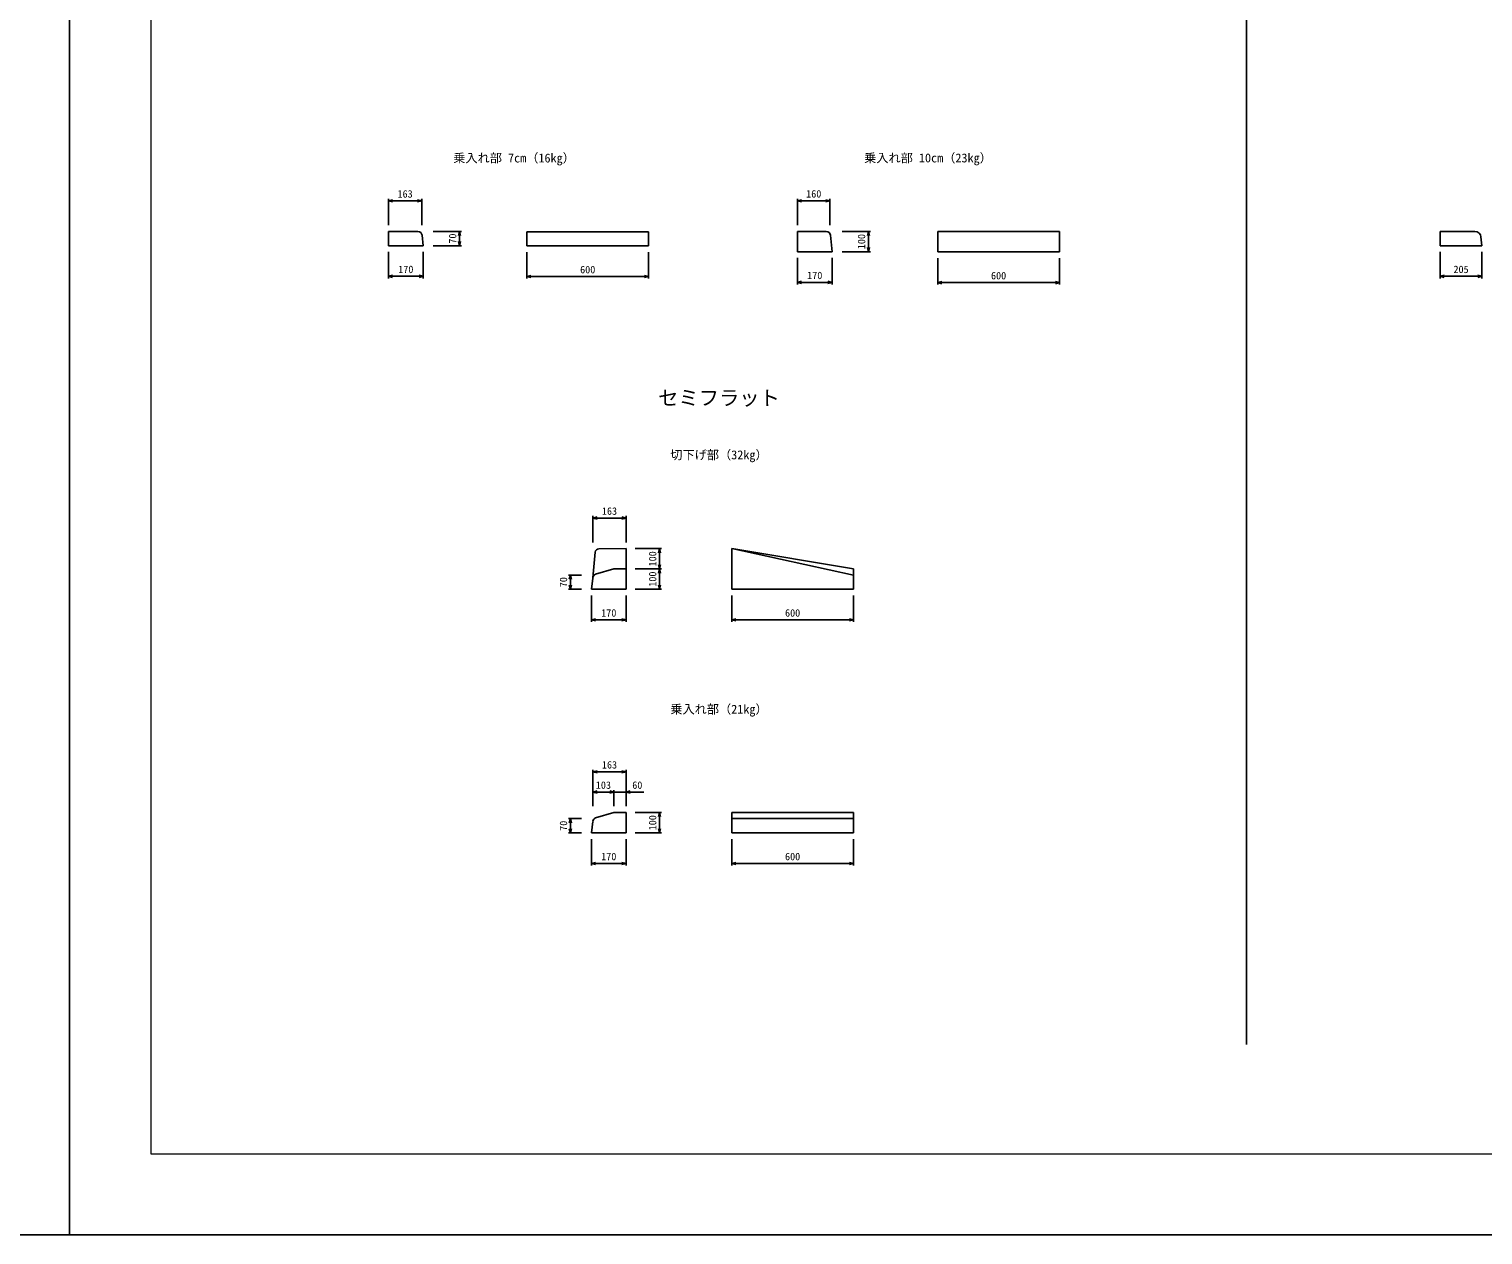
# Model space of a CAD drawing. Units: millimetres, scale not verified. Extents: x -16800 to 16800, y -5940 to 5940.
# Drawn here: x -200 to 6964, y -5940 to 0 of the extents above; entities that cross this region are included whole.
import ezdxf
from ezdxf.enums import TextEntityAlignment as Align

# ---------------------------------------------------------------- set-up
doc = ezdxf.new("R2010")
doc.units = ezdxf.units.MM
doc.header["$LTSCALE"] = 20
for name, color, linetype, lineweight in [('0-0_DIM', 7, 'Continuous', 25), ('0-1_Defpoints', 5, 'Continuous', 25), ('0-3_HYO2', 4, 'Continuous', 25), ('0-4_OUTLINE', 3, 'Continuous', 25), ('0-6_TXT', 7, 'Continuous', 25), ('0-7_WAKU', 3, 'Continuous', 13)]:
    doc.layers.add(name, color=color, linetype=linetype, lineweight=lineweight)
doc.styles.add('ＭＳ ゴシック', font='')
doc.styles.get('ＭＳ ゴシック').set_extended_font_data('MS Gothic')

msp = doc.modelspace()

# ---------------------------------------------------------------- linework, layer by layer
at = {"layer": '0-0_DIM'}
for p, q in [((1571.67, -966.13), (1571.67, -836.13)), ((1734.67, -846.13), (1571.67, -846.13)), ((1734.67, -966.13), (1734.67, -836.13)), ((3586.86, -965.84), (3586.86, -835.84)), ((3746.86, -845.84), (3586.86, -845.84)), ((3746.86, -965.84), (3746.86, -835.84)), ((1791.67, -997.02), (1931.67, -997.02)), ((1921.29, -997.02), (1921.29, -1067.02)), ((3806.86, -996.73), (3946.86, -996.73)), ((3936.48, -996.73), (3936.48, -1096.73)), ((1791.67, -1067.02), (1931.67, -1067.02)), ((1571.67, -1097.9), (1571.67, -1227.9)), ((1741.67, -1097.9), (1741.67, -1227.9)), ((2253.03, -1099.11), (2253.03, -1229.11)), ((2853.03, -1099.11), (2853.03, -1229.11)), ((3586.86, -1127.61), (3586.86, -1257.61)), ((3756.86, -1127.61), (3756.86, -1257.61)), ((3806.86, -1096.73), (3946.86, -1096.73)), ((4277.79, -1128.78), (4277.79, -1258.78)), ((4877.79, -1128.78), (4877.79, -1258.78)), ((6754.17, -1097.9), (6754.17, -1227.9)), ((6959.17, -1097.9), (6959.17, -1227.9)), ((1741.67, -1217.9), (1571.67, -1217.9)), ((6959.17, -1217.9), (6754.17, -1217.9)), ((2853.03, -1219.11), (2253.03, -1219.11)), ((3756.86, -1247.61), (3586.86, -1247.61)), ((4877.79, -1248.78), (4277.79, -1248.78)), ((2578.85, -2528.56), (2578.85, -2398.56)), ((2578.85, -2408.56), (2741.85, -2408.56)), ((2741.85, -2528.56), (2741.85, -2398.56)), ((2786.85, -2559.45), (2916.83, -2559.45)), ((2906.83, -2559.45), (2906.83, -2659.45)), ((2521.85, -2689.45), (2457.59, -2689.45)), ((2467.59, -2759.45), (2467.59, -2689.45)), ((2786.85, -2659.45), (2916.83, -2659.45)), ((2906.83, -2659.45), (2906.83, -2759.45)), ((2521.85, -2759.45), (2457.59, -2759.45)), ((2571.85, -2790.33), (2571.85, -2920.33)), ((2741.85, -2790.33), (2741.85, -2920.33)), ((2786.85, -2759.45), (2916.83, -2759.45)), ((3262.78, -2790.33), (3262.78, -2920.33)), ((3862.78, -2790.33), (3862.78, -2920.33)), ((2741.85, -2910.33), (2571.85, -2910.33)), ((3862.78, -2910.33), (3262.78, -2910.33)), ((2578.85, -3828.56), (2578.85, -3648.56)), ((2741.85, -3828.56), (2741.85, -3648.56)), ((2578.85, -3658.56), (2741.85, -3658.56)), ((2681.85, -3758.56), (2578.85, -3758.56)), ((2681.85, -3828.56), (2681.85, -3748.56)), ((2681.85, -3758.56), (2741.85, -3758.56)), ((2830.17, -3758.56), (2741.85, -3758.56)), ((2786.85, -3859.45), (2916.83, -3859.45)), ((2906.83, -3859.45), (2906.83, -3959.45)), ((2521.85, -3889.45), (2457.59, -3889.45)), ((2467.59, -3959.45), (2467.59, -3889.45)), ((2521.85, -3959.45), (2457.59, -3959.45)), ((2571.85, -3990.33), (2571.85, -4120.33)), ((2741.85, -3990.33), (2741.85, -4120.33)), ((2786.85, -3959.45), (2916.83, -3959.45)), ((3262.78, -3990.33), (3262.78, -4120.33)), ((3862.78, -3990.33), (3862.78, -4120.33)), ((2741.85, -4110.33), (2571.85, -4110.33)), ((3862.78, -4110.33), (3262.78, -4110.33))]:
    msp.add_line(p, q, dxfattribs=at)
for points in [[(1591.67, -851.49), (1571.67, -846.13), (1591.67, -840.77)], [(1714.67, -851.49), (1734.67, -846.13), (1714.67, -840.77)], [(3606.86, -851.2), (3586.86, -845.84), (3606.86, -840.48)], [(3726.86, -851.2), (3746.86, -845.84), (3726.86, -840.48)], [(1926.65, -1017.02), (1921.29, -997.02), (1915.93, -1017.02)], [(3941.84, -1016.73), (3936.48, -996.73), (3931.12, -1016.73)], [(1915.93, -1047.02), (1921.29, -1067.02), (1926.65, -1047.02)], [(3931.12, -1076.73), (3936.48, -1096.73), (3941.84, -1076.73)], [(1591.67, -1212.54), (1571.67, -1217.9), (1591.67, -1223.26)], [(1721.67, -1212.54), (1741.67, -1217.9), (1721.67, -1223.26)], [(2273.03, -1213.75), (2253.03, -1219.11), (2273.03, -1224.47)], [(2833.03, -1213.75), (2853.03, -1219.11), (2833.03, -1224.47)], [(6774.17, -1212.54), (6754.17, -1217.9), (6774.17, -1223.26)], [(6939.17, -1212.54), (6959.17, -1217.9), (6939.17, -1223.26)], [(3606.86, -1242.25), (3586.86, -1247.61), (3606.86, -1252.97)], [(3736.86, -1242.25), (3756.86, -1247.61), (3736.86, -1252.97)], [(4297.79, -1243.42), (4277.79, -1248.78), (4297.79, -1254.14)], [(4857.79, -1243.42), (4877.79, -1248.78), (4857.79, -1254.14)], [(2598.85, -2413.92), (2578.85, -2408.56), (2598.85, -2403.2)], [(2721.85, -2413.92), (2741.85, -2408.56), (2721.85, -2403.2)], [(2901.47, -2579.45), (2906.83, -2559.45), (2912.19, -2579.45)], [(2901.47, -2639.45), (2906.83, -2659.45), (2912.19, -2639.45)], [(2462.23, -2709.45), (2467.59, -2689.45), (2472.95, -2709.45)], [(2901.47, -2679.45), (2906.83, -2659.45), (2912.19, -2679.45)], [(2462.23, -2739.45), (2467.59, -2759.45), (2472.95, -2739.45)], [(2901.47, -2739.45), (2906.83, -2759.45), (2912.19, -2739.45)], [(2591.85, -2904.97), (2571.85, -2910.33), (2591.85, -2915.69)], [(2721.85, -2904.97), (2741.85, -2910.33), (2721.85, -2915.69)], [(3282.78, -2904.97), (3262.78, -2910.33), (3282.78, -2915.69)], [(3842.78, -2904.97), (3862.78, -2910.33), (3842.78, -2915.69)], [(2598.85, -3663.92), (2578.85, -3658.56), (2598.85, -3653.2)], [(2721.85, -3663.92), (2741.85, -3658.56), (2721.85, -3653.2)], [(2598.85, -3763.92), (2578.85, -3758.56), (2598.85, -3753.2)], [(2661.85, -3763.92), (2681.85, -3758.56), (2661.85, -3753.2)], [(2761.85, -3763.92), (2741.85, -3758.56), (2761.85, -3753.2)], [(2901.47, -3879.45), (2906.83, -3859.45), (2912.19, -3879.45)], [(2462.23, -3909.45), (2467.59, -3889.45), (2472.95, -3909.45)], [(2462.23, -3939.45), (2467.59, -3959.45), (2472.95, -3939.45)], [(2901.47, -3939.45), (2906.83, -3959.45), (2912.19, -3939.45)], [(2591.85, -4104.97), (2571.85, -4110.33), (2591.85, -4115.69)], [(2721.85, -4104.97), (2741.85, -4110.33), (2721.85, -4115.69)], [(3282.78, -4104.97), (3262.78, -4110.33), (3282.78, -4115.69)], [(3842.78, -4104.97), (3862.78, -4110.33), (3842.78, -4115.69)]]:
    msp.add_lwpolyline(points, dxfattribs=at)
at = {"layer": '0-1_Defpoints'}
for points in [[(-16800, -5940), (0, -5940), (0, 5940), (-16800, 5940)], [(0, -5940), (16800, -5940), (16800, 5940), (0, 5940)]]:
    msp.add_lwpolyline(points, close=True, dxfattribs=at)
at = {"layer": '0-3_HYO2'}
msp.add_line((5800, -5001.87), (5800, 4639.73), dxfattribs=at)
at = {"layer": '0-4_OUTLINE'}
for p, q in [((1571.67, -997.02), (1571.67, -1067.02)), ((1571.67, -997.02), (1716.57, -997.02)), ((2253.03, -998.23), (2253.03, -1068.23)), ((2853.03, -998.23), (2253.03, -998.23)), ((2853.03, -998.23), (2853.03, -1068.23)), ((3586.86, -996.73), (3586.86, -1096.73)), ((3586.86, -996.73), (3728.76, -996.73)), ((4277.79, -997.89), (4277.79, -1097.89)), ((4877.79, -997.89), (4277.79, -997.89)), ((4877.79, -997.89), (4877.79, -1097.89)), ((6754.17, -997.02), (6754.17, -1067.02)), ((6754.17, -997.02), (6925.02, -997.02)), ((1571.67, -1067.02), (1741.67, -1067.02)), ((1736.47, -1015.03), (1741.67, -1067.02)), ((2853.03, -1068.23), (2253.03, -1068.23)), ((3748.66, -1014.74), (3756.86, -1096.73)), ((6754.17, -1067.02), (6959.17, -1067.02)), ((6959.17, -1067.02), (6954.87, -1024.03)), ((3586.86, -1096.73), (3756.86, -1096.73)), ((4877.79, -1097.89), (4277.79, -1097.89)), ((2590.05, -2577.5), (2577.4, -2703.93)), ((2741.85, -2559.45), (2608.51, -2559.5)), ((2741.85, -2559.45), (2741.85, -2759.45)), ((3262.78, -2559.45), (3262.78, -2759.45)), ((3862.78, -2689.45), (3262.78, -2559.45)), ((3862.78, -2659.45), (3262.78, -2559.45)), ((2577.39, -2704.02), (2571.85, -2759.45)), ((2591.82, -2685.67), (2681.85, -2659.45)), ((2741.85, -2659.45), (2681.85, -2659.45)), ((3862.78, -2659.45), (3862.78, -2759.45)), ((2741.85, -2759.45), (2571.85, -2759.45)), ((3862.78, -2759.45), (3262.78, -2759.45)), ((2591.82, -3885.67), (2681.85, -3859.45)), ((2741.85, -3859.45), (2681.85, -3859.45)), ((2741.85, -3859.45), (2741.85, -3959.45)), ((3262.78, -3859.45), (3262.78, -3959.45)), ((3262.78, -3859.45), (3862.78, -3859.45)), ((3862.78, -3859.45), (3862.78, -3959.45)), ((2577.51, -3902.88), (2571.85, -3959.45)), ((3862.78, -3889.45), (3262.78, -3889.45)), ((2741.85, -3959.45), (2571.85, -3959.45)), ((3862.78, -3959.45), (3262.78, -3959.45))]:
    msp.add_line(p, q, dxfattribs=at)
for centre, radius, start, end in [((1716.57, -1017.02), 20, 5.71059, 90), ((3728.76, -1016.73), 20, 5.71059, 90), ((6925.02, -1027.02), 30, 5.71059, 90), ((2609.95, -2579.45), 20, 94.1323, 174.40838), ((2597.41, -2704.87), 20, 106.23887, 170.78374), ((2597.41, -3904.87), 20, 106.23887, 170.78374)]:
    msp.add_arc(centre, radius, start, end, dxfattribs=at)
at = {"layer": '0-7_WAKU'}
msp.add_lwpolyline([(400, -5540), (16400, -5540), (16400, 5540), (400, 5540)], close=True, dxfattribs=at)

# ---------------------------------------------------------------- texts
at = {"layer": '0-0_DIM', "style": 'ＭＳ ゴシック'}
for s, p in [('163', (1615.67, -841.13)), ('160', (3629.36, -840.84)), ('170', (1619.17, -1212.9)), ('600', (2515.53, -1214.11)), ('170', (3634.36, -1242.61)), ('600', (4540.29, -1243.78)), ('205', (6819.17, -1212.9)), ('163', (2622.85, -2403.56)), ('170', (2619.35, -2905.33)), ('600', (3525.28, -2905.33)), ('163', (2622.85, -3653.56)), ('103', (2592.85, -3753.56)), ('60', (2772.47, -3753.56)), ('170', (2619.35, -4105.33)), ('600', (3525.28, -4105.33))]:
    msp.add_text(s, height=36.66, dxfattribs=at).set_placement(p, align=Align.BOTTOM_LEFT)
for s, p in [('70', (1916.29, -1057.02)), ('100', (3931.48, -1084.23)), ('100', (2901.83, -2646.95)), ('70', (2462.59, -2749.45)), ('100', (2901.83, -2746.95)), ('70', (2462.59, -3949.45)), ('100', (2901.83, -3946.95))]:
    msp.add_text(s, height=36.66, rotation=90, dxfattribs=at).set_placement(p, align=Align.BOTTOM_LEFT)
at = {"layer": '0-6_TXT', "style": 'ＭＳ ゴシック'}
for s, height, p in [('乗入れ部 7cm（16kg）', 43.99, (1890.24, -670.21)), ('乗入れ部 10cm（23kg）', 43.99, (3915.13, -669.87)), ('セミフラット', 73.31, (2900, -1875.06)), ('切下げ部（32kg）', 43.99, (2960, -2132.53)), ('乗入れ部（21kg）', 43.99, (2960, -3385.43))]:
    msp.add_text(s, height=height, dxfattribs=at).set_placement(p, align=Align.BOTTOM_LEFT)

doc.saveas('drawing.dxf')
